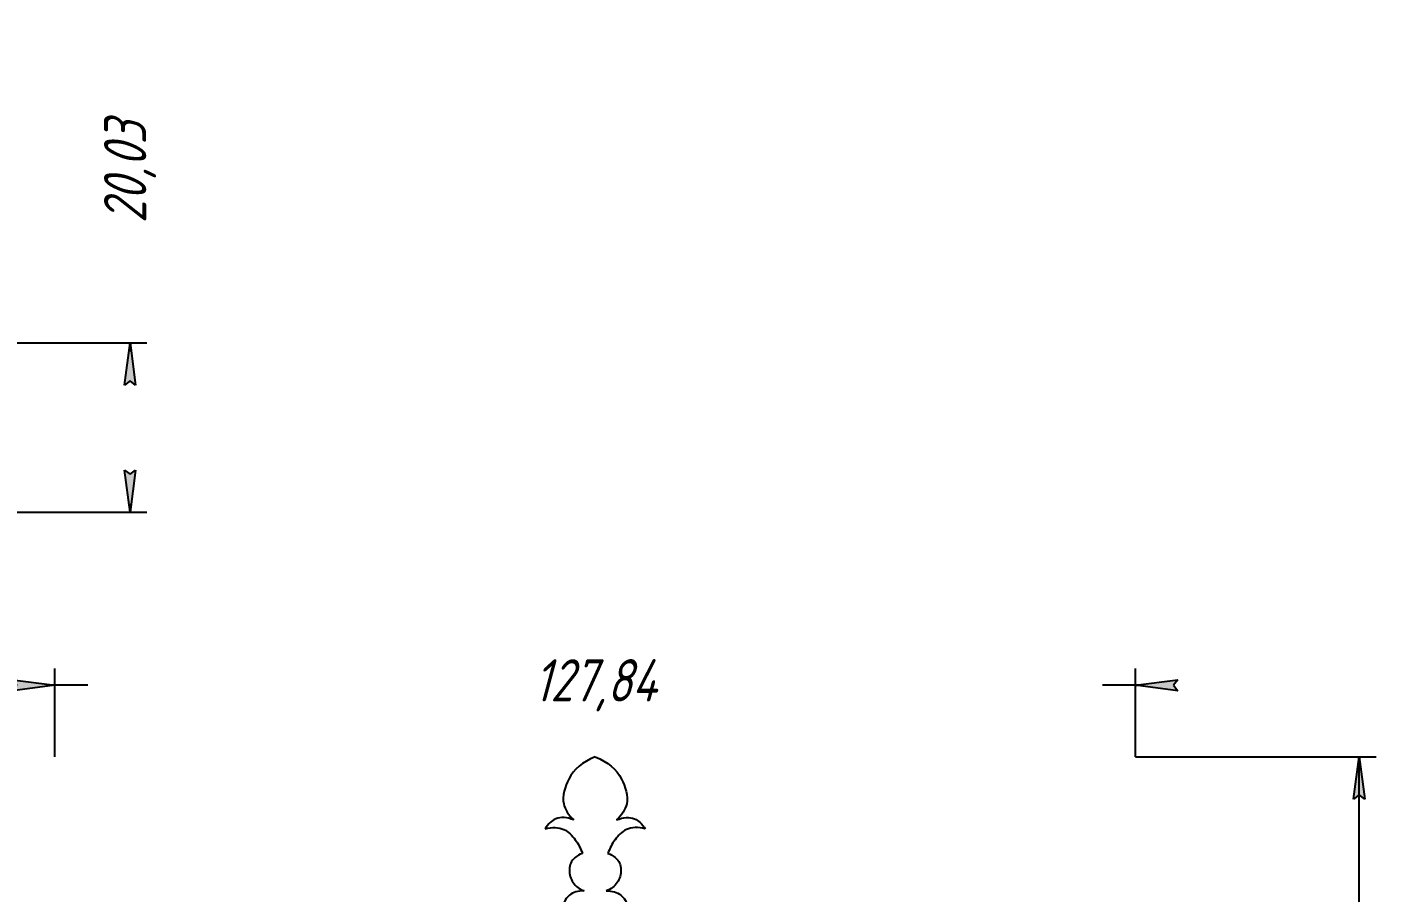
# Model space of a CAD drawing. Header units: millimetres. Extents: x -121 to 221, y -100 to 187.
# Drawn here: x 61.5 to 221, y 85 to 187.4 of the extents above; entities that cross this region are included whole.
import ezdxf

# ---------------------------------------------------------------- set-up
doc = ezdxf.new("R2010")
doc.units = ezdxf.units.MM
doc.linetypes.add('K5LT32769', pattern=[0])
doc.linetypes.add('K5LT_THIN', pattern=[0])
doc.styles.add('KDIMTEXTSTYLE', font='GOST_AU.SHX', dxfattribs={"width": 0.96, "oblique": 15, "height": 5})
doc.dimstyles.new('KDIMSTYLE (1.00)', dxfattribs={"dimtxt": 5, "dimasz": 1, "dimexe": 2, "dimexo": 0, "dimgap": 1, "dimtad": 1, "dimtxsty": 'KDIMTEXTSTYLE', "dimsah": 1, "dimcen": 0, "dimdle": 1, "dimadec": 0, "dimazin": 0, "dimtfac": 0.667, "dimtmove": 0, "dimatfit": 3, "dimfxl": 1, "dimtvp": 1, "dimtolj": 1, "dimtzin": 0, "dimarcsym": 0})

# ---------------------------------------------------------------- blocks, each defined once
blk = doc.blocks.new('KDIMARROW_01')
blk.add_hatch(color=0).paths.add_polyline_path([(0, 0), (-5, 0.658262491226197), (-4.5, 6e-16), (-5, -0.6582624912261956)])
at = {"color": 0, "linetype": 'K5LT_THIN'}
for p, q in [((-4.5, 6e-16), (-5, 0.658262491226197)), ((-5, 0.658262491226197), (0, 0)), ((0, 0), (-5, -0.6582624912261956)), ((-5, -0.6582624912261956), (-4.5, 6e-16)), ((0, 0), (-1, 0))]:
    blk.add_line(p, q, dxfattribs=at)

msp = doc.modelspace()

# ---------------------------------------------------------------- linework, layer by layer
at = {"color": 30, "linetype": 'K5LT32769', "true_color": 0xff8000}
for points, knots in [([(128.6744865241666, 101.0371908157075), (127.1849300815825, 100.419924748896), (126.1415616317846, 99.53798030445154), (125.5443811747728, 98.39135748237413), (125.1115362562425, 97.56026889570049), (124.7380469050208, 96.37789570884033), (124.9490686747728, 95.48094081570747), (125.1094438982428, 94.79926071418144), (125.5063188982428, 94.15985099195922), (126.1396936747728, 93.5627116490408)], [0, 0, 0, 0, 1, 1, 1, 2, 2, 2, 3, 3, 3, 3]), ([(128.6744865241666, 101.0371908157075), (130.1640429667507, 100.419924748896), (131.2074114165487, 99.53798030445154), (131.8045918735604, 98.39135748237413), (132.2374367920907, 97.56026889570049), (132.6109261433124, 96.37789570884033), (132.3999043735604, 95.48094081570747), (132.2395291500904, 94.79926071418144), (131.8426541500904, 94.15985099195922), (131.2092793735604, 93.5627116490408)], [0, 0, 0, 0, 1, 1, 1, 2, 2, 2, 3, 3, 3, 3]), ([(126.1396936747728, 93.5627116490408), (125.3283365228897, 93.90118277497656), (124.6218608376771, 93.94732199876333), (124.0202666191349, 93.70112932040112), (123.529362595649, 93.50023480939058), (123.1082954197638, 93.10468685628636), (122.7570650914796, 92.5144854610885)], [0, 0, 0, 0, 1, 1, 1, 2, 2, 2, 2]), ([(122.7570650914796, 92.5144854610885), (123.6036342450288, 92.74989250778138), (124.3436917056754, 92.72437328500047), (124.9772374734193, 92.43792779274574), (125.4949476242641, 92.20385513919128), (125.953325748302, 91.685177411939), (126.3169966694174, 91.21300509926175), (126.6805867298491, 90.74093777209168), (126.9612981804392, 90.20503409369242), (127.1591310211877, 89.605294064064)], [0, 0, 0, 0, 1, 1, 1, 2, 2, 2, 3, 3, 3, 3]), ([(134.5919079568536, 92.5144854610885), (133.7453388033044, 92.74989250778138), (133.0052813426578, 92.72437328500047), (132.3717355749139, 92.43792779274574), (131.8540254240691, 92.20385513919128), (131.3956473000313, 91.685177411939), (131.0319763789158, 91.21300509926175), (130.6683863184841, 90.74093777209168), (130.387674867894, 90.20503409369242), (130.1898420271455, 89.605294064064)], [0, 0, 0, 0, 1, 1, 1, 2, 2, 2, 3, 3, 3, 3]), ([(131.2092793735604, 93.5627116490408), (132.0206365254435, 93.90118277497656), (132.7271122106562, 93.94732199876333), (133.3287064291983, 93.70112932040112), (133.8196104526842, 93.50023480939058), (134.2406776285694, 93.10468685628636), (134.5919079568536, 92.5144854610885)], [0, 0, 0, 0, 1, 1, 1, 2, 2, 2, 2]), ([(127.1591310211877, 89.605294064064), (126.4687509856297, 89.33946548673183), (126.0101132478267, 88.95986720884498), (125.7832178077789, 88.46649923040346), (125.5804870627007, 88.02567566054212), (125.5890760144331, 87.35761751349065), (125.7300527645438, 86.87154793335151), (125.8687819438322, 86.39322768638294), (126.2037415387688, 85.87843955742554), (126.6072759779224, 85.56900437409242), (126.8302973553779, 85.39798883211068), (127.087261731014, 85.26507622402302), (127.3781691048308, 85.17026654982944)], [0, 0, 0, 0, 1, 1, 1, 2, 2, 2, 3, 3, 3, 4, 4, 4, 4]), ([(130.1898420271455, 89.605294064064), (130.8802220627036, 89.33946548673183), (131.3388598005065, 88.95986720884498), (131.5657552405544, 88.46649923040346), (131.7684859856325, 88.02567566054212), (131.7598970339002, 87.35761751349065), (131.6189202837894, 86.87154793335151), (131.480191104501, 86.39322768638294), (131.1452315095644, 85.87843955742554), (130.7416970704109, 85.56900437409242), (130.5186756929554, 85.39798883211068), (130.2617113173192, 85.26507622402302), (129.9708039435024, 85.17026654982944)], [0, 0, 0, 0, 1, 1, 1, 2, 2, 2, 3, 3, 3, 4, 4, 4, 4]), ([(127.3781691048308, 85.17026654982944), (126.6402934711983, 85.17480871287634), (126.0554779956126, 85.00645274263196), (125.6237226780737, 84.66519863909632), (125.0772722989781, 84.23329096669539), (124.7760037206461, 83.5244237235612), (124.7199169430776, 82.53859690969372)], [0, 0, 0, 0, 1, 1, 1, 2, 2, 2, 2]), ([(129.9708039435024, 85.17026654982944), (130.7086795771349, 85.17480871287634), (131.2934950527206, 85.00645274263196), (131.7252503702596, 84.66519863909632), (132.2717007493551, 84.23329096669539), (132.5729693276871, 83.5244237235612), (132.6290561052556, 82.53859690969372)], [0, 0, 0, 0, 1, 1, 1, 2, 2, 2, 2])]:
    msp.add_open_spline(points, degree=3, knots=knots, dxfattribs=at)

# ---------------------------------------------------------------- dimensions: what is measured, and where the dimension line sits
at = {"color": 7}
for base, p1, p2, location in [((73.65944222976408, 149.9877129207229), (58.08026181410322, 129.9542383378638), (58.08026181410322, 149.9877129207229), (73.65944222976408, 170.1691704402542)), ((219.0351151382956, 101.0371908157075), (192.5965642271093, -96.94460843032411), (192.5965642271093, 101.0371908157075), (219.0351151382956, 2.046291192691669))]:
    msp.add_linear_dim(base=base, p1=p1, p2=p2, angle=90, location=location, dimstyle='KDIMSTYLE (1.00)', override={"dimexo": 0, "dimpost": '\\H5.0;\\W0.965;\\Q15;<>', "dimblk1": 'KDIMARROW_01', "dimblk2": 'KDIMARROW_01', "dimse1": 0, "dimse2": 0, "dimclrt": 7, "dimtolj": 1}, dxfattribs=at).render()
msp.add_linear_dim(base=(64.75191457806827, 109.4945075864524), p1=(192.5965642271093, 101.0371908157075), p2=(64.75191457806827, 101.0371908157075), location=(128.6742394025888, 109.4945075864524), dimstyle='KDIMSTYLE (1.00)', override={"dimexo": 0, "dimpost": '\\H5.0;\\W0.965;\\Q15;<>', "dimblk1": 'KDIMARROW_01', "dimblk2": 'KDIMARROW_01', "dimse1": 0, "dimse2": 0, "dimclrt": 7, "dimtolj": 1}, dxfattribs=at).render()

doc.saveas('drawing.dxf')
